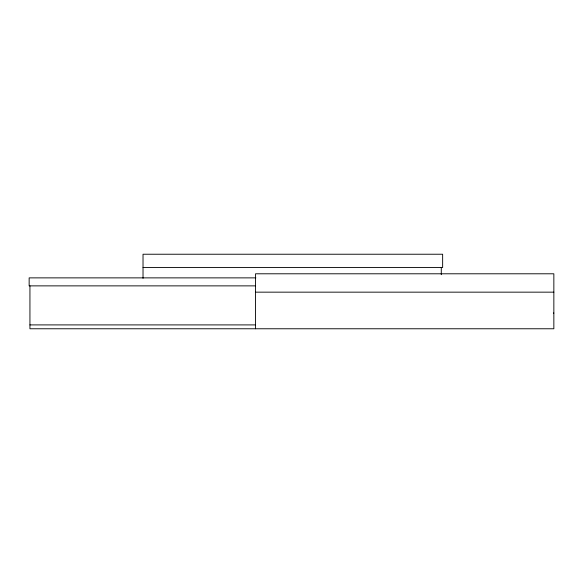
<?xml version="1.0" encoding="UTF-8"?>
<svg xmlns="http://www.w3.org/2000/svg" width="583" height="583" viewBox="0 0 583 583"><rect width="100%" height="100%" fill="white"/><g stroke="black" fill="none" stroke-linecap="round" stroke-linejoin="round"><path stroke-width="0.87" d="M143.024 267.517L442.643 267.517L442.643 254.232L143.024 254.232L143.024 278.331M255.886 277.872L29.15 277.872L29.15 285.874L255.412 285.874M255.536 292.156L553.85 292.156M553.376 313.078L553.85 313.078M29.937 324.906L255.536 324.906M441.28 267.517L441.28 274.68M255.536 328.768L255.536 273.791L553.85 273.791L553.85 328.768L29.937 328.768L29.937 285.874"/></g></svg>
